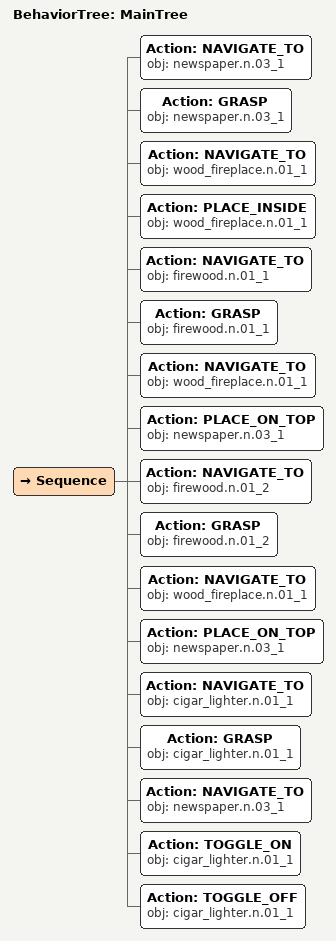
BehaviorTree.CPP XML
<root main_tree_to_execute="MainTree">
  <BehaviorTree ID="MainTree">
    <Sequence>
      <Action ID="NAVIGATE_TO" obj="newspaper.n.03_1"/>
      <Action ID="GRASP" obj="newspaper.n.03_1"/>
      <Action ID="NAVIGATE_TO" obj="wood_fireplace.n.01_1"/>
      <Action ID="PLACE_INSIDE" obj="wood_fireplace.n.01_1"/>
      <Action ID="NAVIGATE_TO" obj="firewood.n.01_1"/>
      <Action ID="GRASP" obj="firewood.n.01_1"/>
      <Action ID="NAVIGATE_TO" obj="wood_fireplace.n.01_1"/>
      <Action ID="PLACE_ON_TOP" obj="newspaper.n.03_1"/>
      <Action ID="NAVIGATE_TO" obj="firewood.n.01_2"/>
      <Action ID="GRASP" obj="firewood.n.01_2"/>
      <Action ID="NAVIGATE_TO" obj="wood_fireplace.n.01_1"/>
      <Action ID="PLACE_ON_TOP" obj="newspaper.n.03_1"/>
      <Action ID="NAVIGATE_TO" obj="cigar_lighter.n.01_1"/>
      <Action ID="GRASP" obj="cigar_lighter.n.01_1"/>
      <Action ID="NAVIGATE_TO" obj="newspaper.n.03_1"/>
      <Action ID="TOGGLE_ON" obj="cigar_lighter.n.01_1"/>
      <Action ID="TOGGLE_OFF" obj="cigar_lighter.n.01_1"/>
    </Sequence>
  </BehaviorTree>
</root>
